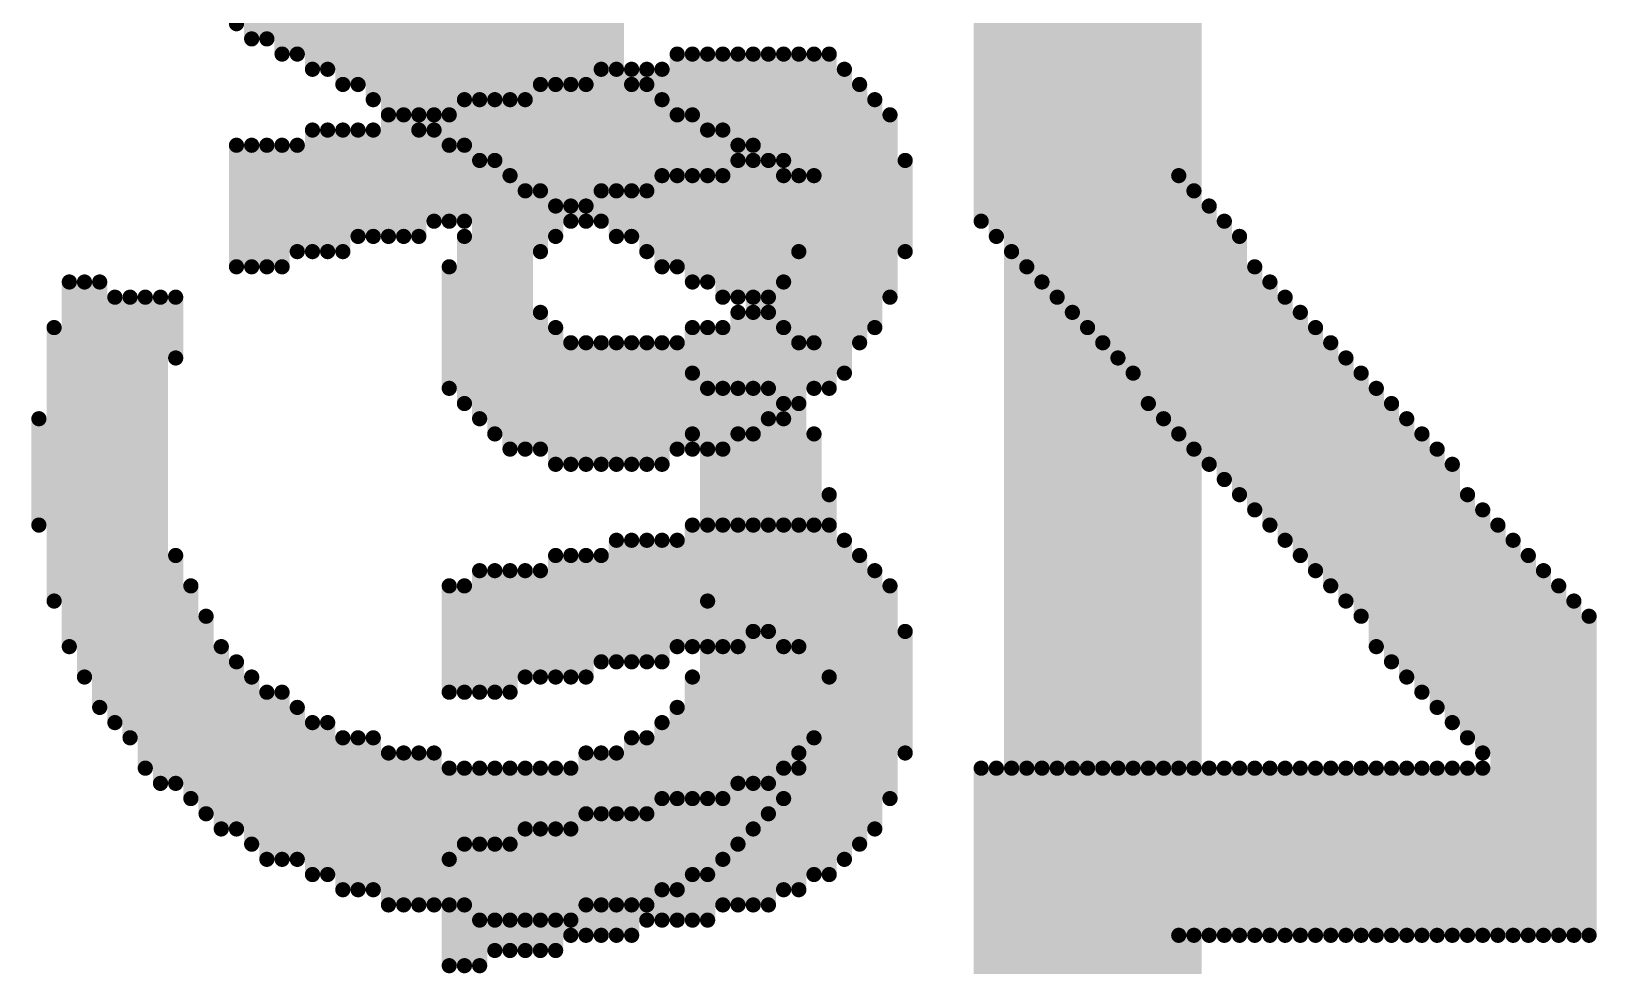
# Model space of a CAD drawing. Header units: millimetres. Extents: x 1.01 to 3.59, y 0.05 to 3.22.
# Drawn here: x 1.4645 to 1.5675, y 2.842 to 2.9035 of the extents above; entities that cross this region are included whole.
import ezdxf

# ---------------------------------------------------------------- set-up
doc = ezdxf.new("R2010")
doc.units = ezdxf.units.MM
doc.header["$MEASUREMENT"] = 0
doc.layers.add('BottomOverlay', color=54, linetype='Continuous')
doc.layers.add('TopOverlay', color=2, linetype='Continuous')

# ---------------------------------------------------------------- blocks, each defined once
blk = doc.blocks.new('CAN____LOGO_____B_111')
at = {"layer": 'TopOverlay', "const_width": 0.001}
for points in [[(-0.07, 0.077), (-0.063, 0.077)], [(-0.075, 0.076), (-0.057, 0.076)], [(-0.078, 0.075), (-0.054, 0.075)], [(-0.08, 0.074), (-0.054, 0.074)], [(-0.082, 0.073), (-0.054, 0.073)], [(-0.083, 0.072), (-0.055, 0.072)], [(-0.084, 0.071), (-0.055, 0.071)], [(-0.086, 0.07), (-0.055, 0.07)], [(-0.087, 0.069), (-0.055, 0.069)], [(-0.087, 0.068), (-0.072, 0.068)], [(-0.059, 0.068), (-0.055, 0.068)], [(-0.088, 0.067), (-0.074, 0.067)], [(-0.089, 0.066), (-0.076, 0.066)], [(-0.09, 0.065), (-0.078, 0.065)], [(-0.09, 0.064), (-0.079, 0.064)], [(-0.037, 0.064), (-0.019, 0.064)], [(-0.091, 0.063), (-0.08, 0.063)], [(-0.038, 0.063), (-0.019, 0.063)], [(-0.092, 0.062), (-0.081, 0.062)], [(-0.038, 0.062), (-0.018, 0.062)], [(-0.092, 0.061), (-0.081, 0.061)], [(-0.039, 0.061), (-0.029, 0.061)], [(-0.092, 0.06), (-0.082, 0.06)], [(-0.039, 0.06), (-0.029, 0.06)], [(-0.093, 0.059), (-0.083, 0.059)], [(-0.04, 0.059), (-0.03, 0.059)], [(-0.093, 0.058), (-0.083, 0.058)], [(-0.04, 0.058), (-0.03, 0.058)], [(-0.094, 0.057), (-0.084, 0.057)], [(-0.041, 0.057), (-0.031, 0.057)], [(-0.094, 0.056), (-0.084, 0.056)], [(-0.041, 0.056), (-0.031, 0.056)], [(-0.094, 0.055), (-0.084, 0.055)], [(-0.042, 0.055), (-0.032, 0.055)], [(-0.095, 0.054), (-0.085, 0.054)], [(-0.043, 0.054), (-0.032, 0.054)], [(-0.095, 0.053), (-0.085, 0.053)], [(-0.043, 0.053), (-0.033, 0.053)], [(-0.095, 0.052), (-0.085, 0.052)], [(-0.095, 0.051), (-0.085, 0.051)], [(-0.044, 0.052), (-0.033, 0.052)], [(-0.044, 0.051), (-0.034, 0.051)], [(-0.095, 0.05), (-0.086, 0.05)], [(-0.045, 0.05), (-0.034, 0.05)], [(-0.095, 0.049), (-0.086, 0.049)], [(-0.045, 0.049), (-0.035, 0.049)], [(-0.096, 0.048), (-0.086, 0.048)], [(-0.046, 0.048), (-0.035, 0.048)], [(-0.096, 0.047), (-0.086, 0.047)], [(-0.046, 0.047), (-0.036, 0.047)], [(-0.096, 0.046), (-0.086, 0.046)], [(-0.047, 0.046), (-0.015, 0.046)], [(-0.096, 0.045), (-0.086, 0.045)], [(-0.048, 0.045), (-0.015, 0.045)], [(-0.096, 0.044), (-0.086, 0.044)], [(-0.048, 0.044), (-0.015, 0.044)], [(-0.096, 0.043), (-0.086, 0.043)], [(-0.049, 0.043), (-0.015, 0.043)], [(-0.096, 0.042), (-0.086, 0.042)], [(-0.049, 0.042), (-0.014, 0.042)], [(-0.095, 0.041), (-0.085, 0.041)], [(-0.05, 0.041), (-0.014, 0.041)], [(-0.095, 0.04), (-0.085, 0.04)], [(-0.05, 0.04), (-0.014, 0.04)], [(-0.095, 0.039), (-0.085, 0.039)], [(-0.051, 0.039), (-0.014, 0.039)], [(-0.095, 0.038), (-0.084, 0.038)], [(-0.051, 0.038), (-0.041, 0.038)], [(-0.095, 0.037), (-0.084, 0.037)], [(-0.052, 0.037), (-0.041, 0.037)], [(-0.094, 0.036), (-0.083, 0.036)], [(-0.053, 0.036), (-0.042, 0.036)], [(-0.094, 0.035), (-0.082, 0.035)], [(-0.053, 0.035), (-0.043, 0.035)], [(-0.093, 0.034), (-0.08, 0.034)], [(-0.064, 0.034), (-0.06, 0.034)], [(-0.054, 0.034), (-0.043, 0.034)], [(-0.093, 0.033), (-0.075, 0.033)], [(-0.07, 0.033), (-0.061, 0.033)], [(-0.054, 0.033), (-0.044, 0.033)], [(-0.092, 0.032), (-0.061, 0.032)], [(-0.055, 0.032), (-0.044, 0.032)], [(-0.091, 0.031), (-0.061, 0.031)], [(-0.055, 0.031), (-0.045, 0.031)], [(-0.09, 0.03), (-0.061, 0.03)], [(-0.056, 0.03), (-0.045, 0.03)], [(-0.089, 0.029), (-0.061, 0.029)], [(-0.056, 0.029), (-0.046, 0.029)], [(-0.088, 0.028), (-0.062, 0.028)], [(-0.057, 0.028), (-0.046, 0.028)], [(-0.086, 0.027), (-0.062, 0.027)], [(-0.058, 0.027), (-0.047, 0.027)], [(-0.084, 0.026), (-0.064, 0.026)], [(-0.058, 0.026), (-0.047, 0.026)], [(-0.08, 0.025), (-0.068, 0.025)], [(-0.149, 0.015), (-0.086, 0.015)], [(-0.05, 0.015), (0.196, 0.015)], [(-0.149, 0.014), (-0.086, 0.014)], [(-0.051, 0.014), (0.197, 0.014)], [(-0.149, 0.013), (-0.086, 0.013)], [(-0.052, 0.013), (0.199, 0.013)], [(-0.149, 0.012), (-0.086, 0.012)], [(-0.053, 0.012), (0.201, 0.012)], [(-0.149, 0.011), (-0.086, 0.011)], [(-0.054, 0.011), (0.203, 0.011)], [(-0.149, 0.01), (-0.086, 0.01)], [(-0.055, 0.01), (0.204, 0.01)], [(-0.149, 0.009), (-0.086, 0.009)], [(-0.056, 0.009), (0.203, 0.009)], [(-0.149, 0.008), (-0.086, 0.008)], [(-0.057, 0.008), (0.201, 0.008)], [(-0.149, 0.007), (-0.086, 0.007)], [(-0.058, 0.007), (0.2, 0.007)], [(-0.149, 0.006), (-0.086, 0.006)], [(-0.059, 0.006), (0.198, 0.006)], [(-0.149, 0.005), (-0.086, 0.005)], [(-0.06, 0.005), (0.196, 0.005)], [(-0.149, 0.004), (-0.086, 0.004)], [(-0.062, 0.004), (0.194, 0.004)], [(-0.149, 0.003), (-0.086, 0.003)], [(-0.063, 0.003), (0.193, 0.003)], [(-0.097, 0.002), (-0.086, 0.002)], [(-0.064, 0.002), (-0.047, 0.002)], [(-0.097, 0.001), (-0.086, 0.001)], [(-0.065, 0.001), (-0.048, 0.001)], [(-0.097, 0), (-0.086, 0)], [(-0.066, 0), (-0.049, 0)], [(-0.097, -0.001), (-0.086, -0.001)], [(-0.067, -0.001), (-0.05, -0.001)], [(-0.097, -0.002), (-0.086, -0.002)], [(-0.068, -0.002), (-0.051, -0.002)], [(-0.097, -0.003), (-0.086, -0.003)], [(-0.069, -0.003), (-0.053, -0.003)], [(-0.097, -0.004), (-0.086, -0.004)], [(-0.07, -0.004), (-0.054, -0.004)], [(-0.097, -0.005), (-0.086, -0.005)], [(-0.071, -0.005), (-0.055, -0.005)], [(-0.097, -0.006), (-0.086, -0.006)], [(-0.072, -0.006), (-0.056, -0.006)], [(-0.097, -0.007), (-0.086, -0.007)], [(-0.073, -0.007), (-0.057, -0.007)], [(-0.097, -0.008), (-0.086, -0.008)], [(-0.074, -0.008), (-0.058, -0.008)], [(-0.097, -0.009), (-0.086, -0.009)], [(-0.075, -0.009), (-0.059, -0.009)], [(-0.097, -0.01), (-0.086, -0.01)], [(-0.076, -0.01), (-0.06, -0.01)], [(-0.097, -0.011), (-0.086, -0.011)], [(-0.078, -0.011), (-0.061, -0.011)], [(-0.097, -0.012), (-0.086, -0.012)], [(-0.079, -0.012), (-0.062, -0.012)], [(-0.097, -0.013), (-0.086, -0.013)], [(-0.08, -0.013), (-0.063, -0.013)], [(-0.097, -0.014), (-0.086, -0.014)], [(-0.081, -0.014), (-0.064, -0.014)], [(-0.097, -0.015), (-0.086, -0.015)], [(-0.082, -0.015), (-0.065, -0.015)], [(-0.097, -0.016), (-0.086, -0.016)], [(-0.083, -0.016), (-0.066, -0.016)], [(-0.097, -0.017), (-0.086, -0.017)], [(-0.097, -0.018), (-0.086, -0.018)], [(-0.085, -0.018), (-0.069, -0.018)], [(-0.084, -0.017), (-0.068, -0.017)], [(-0.097, -0.019), (-0.07, -0.019)], [(-0.097, -0.02), (-0.071, -0.02)], [(-0.097, -0.021), (-0.072, -0.021)], [(-0.097, -0.022), (-0.073, -0.022)], [(-0.097, -0.023), (-0.074, -0.023)], [(-0.097, -0.024), (-0.075, -0.024)], [(-0.097, -0.025), (-0.076, -0.025)]]:
    blk.add_lwpolyline(points, dxfattribs=at)
at = {"layer": 'TopOverlay', "const_width": 0.0005}
for points in [[(-0.07025, 0.077, 1), (-0.06975, 0.077, 1)], [(-0.06325, 0.077, 1), (-0.06275, 0.077, 1)], [(-0.07525, 0.076, 1), (-0.07475, 0.076, 1)], [(-0.05725, 0.076, 1), (-0.05675, 0.076, 1)], [(-0.07825, 0.075, 1), (-0.07775, 0.075, 1)], [(-0.05425, 0.075, 1), (-0.05375, 0.075, 1)], [(-0.08025, 0.074, 1), (-0.07975, 0.074, 1)], [(-0.05425, 0.074, 1), (-0.05375, 0.074, 1)], [(-0.08225, 0.073, 1), (-0.08175, 0.073, 1)], [(-0.05425, 0.073, 1), (-0.05375, 0.073, 1)], [(-0.08325, 0.072, 1), (-0.08275, 0.072, 1)], [(-0.05525, 0.072, 1), (-0.05475, 0.072, 1)], [(-0.08425, 0.071, 1), (-0.08375, 0.071, 1)], [(-0.05525, 0.071, 1), (-0.05475, 0.071, 1)], [(-0.08625, 0.07, 1), (-0.08575, 0.07, 1)], [(-0.05525, 0.07, 1), (-0.05475, 0.07, 1)], [(-0.08725, 0.069, 1), (-0.08675, 0.069, 1)], [(-0.05525, 0.069, 1), (-0.05475, 0.069, 1)], [(-0.08725, 0.068, 1), (-0.08675, 0.068, 1)], [(-0.07225, 0.068, 1), (-0.07175, 0.068, 1)], [(-0.05925, 0.068, 1), (-0.05875, 0.068, 1)], [(-0.05525, 0.068, 1), (-0.05475, 0.068, 1)], [(-0.08825, 0.067, 1), (-0.08775, 0.067, 1)], [(-0.07425, 0.067, 1), (-0.07375, 0.067, 1)], [(-0.08925, 0.066, 1), (-0.08875, 0.066, 1)], [(-0.07625, 0.066, 1), (-0.07575, 0.066, 1)], [(-0.09025, 0.065, 1), (-0.08975, 0.065, 1)], [(-0.07825, 0.065, 1), (-0.07775, 0.065, 1)], [(-0.09025, 0.064, 1), (-0.08975, 0.064, 1)], [(-0.07925, 0.064, 1), (-0.07875, 0.064, 1)], [(-0.03725, 0.064, 1), (-0.03675, 0.064, 1)], [(-0.09125, 0.063, 1), (-0.09075, 0.063, 1)], [(-0.08025, 0.063, 1), (-0.07975, 0.063, 1)], [(-0.03825, 0.063, 1), (-0.03775, 0.063, 1)], [(-0.09225, 0.062, 1), (-0.09175, 0.062, 1)], [(-0.08125, 0.062, 1), (-0.08075, 0.062, 1)], [(-0.03825, 0.062, 1), (-0.03775, 0.062, 1)], [(-0.09225, 0.061, 1), (-0.09175, 0.061, 1)], [(-0.08125, 0.061, 1), (-0.08075, 0.061, 1)], [(-0.03925, 0.061, 1), (-0.03875, 0.061, 1)], [(-0.09225, 0.06, 1), (-0.09175, 0.06, 1)], [(-0.08225, 0.06, 1), (-0.08175, 0.06, 1)], [(-0.03925, 0.06, 1), (-0.03875, 0.06, 1)], [(-0.09325, 0.059, 1), (-0.09275, 0.059, 1)], [(-0.08325, 0.059, 1), (-0.08275, 0.059, 1)], [(-0.04025, 0.059, 1), (-0.03975, 0.059, 1)], [(-0.09325, 0.058, 1), (-0.09275, 0.058, 1)], [(-0.08325, 0.058, 1), (-0.08275, 0.058, 1)], [(-0.04025, 0.058, 1), (-0.03975, 0.058, 1)], [(-0.09425, 0.057, 1), (-0.09375, 0.057, 1)], [(-0.08425, 0.057, 1), (-0.08375, 0.057, 1)], [(-0.04125, 0.057, 1), (-0.04075, 0.057, 1)], [(-0.09425, 0.056, 1), (-0.09375, 0.056, 1)], [(-0.08425, 0.056, 1), (-0.08375, 0.056, 1)], [(-0.04125, 0.056, 1), (-0.04075, 0.056, 1)], [(-0.09425, 0.055, 1), (-0.09375, 0.055, 1)], [(-0.08425, 0.055, 1), (-0.08375, 0.055, 1)], [(-0.04225, 0.055, 1), (-0.04175, 0.055, 1)], [(-0.09525, 0.054, 1), (-0.09475, 0.054, 1)], [(-0.08525, 0.054, 1), (-0.08475, 0.054, 1)], [(-0.04325, 0.054, 1), (-0.04275, 0.054, 1)], [(-0.09525, 0.053, 1), (-0.09475, 0.053, 1)], [(-0.08525, 0.053, 1), (-0.08475, 0.053, 1)], [(-0.04325, 0.053, 1), (-0.04275, 0.053, 1)], [(-0.09525, 0.052, 1), (-0.09475, 0.052, 1)], [(-0.09525, 0.051, 1), (-0.09475, 0.051, 1)], [(-0.08525, 0.052, 1), (-0.08475, 0.052, 1)], [(-0.08525, 0.051, 1), (-0.08475, 0.051, 1)], [(-0.04425, 0.052, 1), (-0.04375, 0.052, 1)], [(-0.04425, 0.051, 1), (-0.04375, 0.051, 1)], [(-0.09525, 0.05, 1), (-0.09475, 0.05, 1)], [(-0.08625, 0.05, 1), (-0.08575, 0.05, 1)], [(-0.04525, 0.05, 1), (-0.04475, 0.05, 1)], [(-0.09525, 0.049, 1), (-0.09475, 0.049, 1)], [(-0.08625, 0.049, 1), (-0.08575, 0.049, 1)], [(-0.04525, 0.049, 1), (-0.04475, 0.049, 1)], [(-0.09625, 0.048, 1), (-0.09575, 0.048, 1)], [(-0.08625, 0.048, 1), (-0.08575, 0.048, 1)], [(-0.04625, 0.048, 1), (-0.04575, 0.048, 1)], [(-0.09625, 0.047, 1), (-0.09575, 0.047, 1)], [(-0.08625, 0.047, 1), (-0.08575, 0.047, 1)], [(-0.04625, 0.047, 1), (-0.04575, 0.047, 1)], [(-0.09625, 0.046, 1), (-0.09575, 0.046, 1)], [(-0.08625, 0.046, 1), (-0.08575, 0.046, 1)], [(-0.04725, 0.046, 1), (-0.04675, 0.046, 1)], [(-0.09625, 0.045, 1), (-0.09575, 0.045, 1)], [(-0.08625, 0.045, 1), (-0.08575, 0.045, 1)], [(-0.04825, 0.045, 1), (-0.04775, 0.045, 1)], [(-0.09625, 0.044, 1), (-0.09575, 0.044, 1)], [(-0.08625, 0.044, 1), (-0.08575, 0.044, 1)], [(-0.04825, 0.044, 1), (-0.04775, 0.044, 1)], [(-0.09625, 0.043, 1), (-0.09575, 0.043, 1)], [(-0.08625, 0.043, 1), (-0.08575, 0.043, 1)], [(-0.04925, 0.043, 1), (-0.04875, 0.043, 1)], [(-0.09625, 0.042, 1), (-0.09575, 0.042, 1)], [(-0.08625, 0.042, 1), (-0.08575, 0.042, 1)], [(-0.04925, 0.042, 1), (-0.04875, 0.042, 1)], [(-0.09525, 0.041, 1), (-0.09475, 0.041, 1)], [(-0.08525, 0.041, 1), (-0.08475, 0.041, 1)], [(-0.05025, 0.041, 1), (-0.04975, 0.041, 1)], [(-0.09525, 0.04, 1), (-0.09475, 0.04, 1)], [(-0.08525, 0.04, 1), (-0.08475, 0.04, 1)], [(-0.05025, 0.04, 1), (-0.04975, 0.04, 1)], [(-0.09525, 0.039, 1), (-0.09475, 0.039, 1)], [(-0.08525, 0.039, 1), (-0.08475, 0.039, 1)], [(-0.05125, 0.039, 1), (-0.05075, 0.039, 1)], [(-0.09525, 0.038, 1), (-0.09475, 0.038, 1)], [(-0.08425, 0.038, 1), (-0.08375, 0.038, 1)], [(-0.05125, 0.038, 1), (-0.05075, 0.038, 1)], [(-0.04125, 0.038, 1), (-0.04075, 0.038, 1)], [(-0.09525, 0.037, 1), (-0.09475, 0.037, 1)], [(-0.08425, 0.037, 1), (-0.08375, 0.037, 1)], [(-0.05225, 0.037, 1), (-0.05175, 0.037, 1)], [(-0.04125, 0.037, 1), (-0.04075, 0.037, 1)], [(-0.09425, 0.036, 1), (-0.09375, 0.036, 1)], [(-0.08325, 0.036, 1), (-0.08275, 0.036, 1)], [(-0.05325, 0.036, 1), (-0.05275, 0.036, 1)], [(-0.04225, 0.036, 1), (-0.04175, 0.036, 1)], [(-0.09425, 0.035, 1), (-0.09375, 0.035, 1)], [(-0.08225, 0.035, 1), (-0.08175, 0.035, 1)], [(-0.05325, 0.035, 1), (-0.05275, 0.035, 1)], [(-0.04325, 0.035, 1), (-0.04275, 0.035, 1)], [(-0.09325, 0.034, 1), (-0.09275, 0.034, 1)], [(-0.08025, 0.034, 1), (-0.07975, 0.034, 1)], [(-0.06425, 0.034, 1), (-0.06375, 0.034, 1)], [(-0.06025, 0.034, 1), (-0.05975, 0.034, 1)], [(-0.05425, 0.034, 1), (-0.05375, 0.034, 1)], [(-0.04325, 0.034, 1), (-0.04275, 0.034, 1)], [(-0.09325, 0.033, 1), (-0.09275, 0.033, 1)], [(-0.07525, 0.033, 1), (-0.07475, 0.033, 1)], [(-0.07025, 0.033, 1), (-0.06975, 0.033, 1)], [(-0.06125, 0.033, 1), (-0.06075, 0.033, 1)], [(-0.05425, 0.033, 1), (-0.05375, 0.033, 1)], [(-0.04425, 0.033, 1), (-0.04375, 0.033, 1)], [(-0.09225, 0.032, 1), (-0.09175, 0.032, 1)], [(-0.06125, 0.032, 1), (-0.06075, 0.032, 1)], [(-0.05525, 0.032, 1), (-0.05475, 0.032, 1)], [(-0.04425, 0.032, 1), (-0.04375, 0.032, 1)], [(-0.09125, 0.031, 1), (-0.09075, 0.031, 1)], [(-0.06125, 0.031, 1), (-0.06075, 0.031, 1)], [(-0.05525, 0.031, 1), (-0.05475, 0.031, 1)], [(-0.04525, 0.031, 1), (-0.04475, 0.031, 1)], [(-0.09025, 0.03, 1), (-0.08975, 0.03, 1)], [(-0.06125, 0.03, 1), (-0.06075, 0.03, 1)], [(-0.05625, 0.03, 1), (-0.05575, 0.03, 1)], [(-0.04525, 0.03, 1), (-0.04475, 0.03, 1)], [(-0.08925, 0.029, 1), (-0.08875, 0.029, 1)], [(-0.06125, 0.029, 1), (-0.06075, 0.029, 1)], [(-0.05625, 0.029, 1), (-0.05575, 0.029, 1)], [(-0.04625, 0.029, 1), (-0.04575, 0.029, 1)], [(-0.08825, 0.028, 1), (-0.08775, 0.028, 1)], [(-0.06225, 0.028, 1), (-0.06175, 0.028, 1)], [(-0.05725, 0.028, 1), (-0.05675, 0.028, 1)], [(-0.04625, 0.028, 1), (-0.04575, 0.028, 1)], [(-0.08625, 0.027, 1), (-0.08575, 0.027, 1)], [(-0.06225, 0.027, 1), (-0.06175, 0.027, 1)], [(-0.05825, 0.027, 1), (-0.05775, 0.027, 1)], [(-0.04725, 0.027, 1), (-0.04675, 0.027, 1)], [(-0.08425, 0.026, 1), (-0.08375, 0.026, 1)], [(-0.06425, 0.026, 1), (-0.06375, 0.026, 1)], [(-0.05825, 0.026, 1), (-0.05775, 0.026, 1)], [(-0.04725, 0.026, 1), (-0.04675, 0.026, 1)], [(-0.08025, 0.025, 1), (-0.07975, 0.025, 1)], [(-0.06825, 0.025, 1), (-0.06775, 0.025, 1)], [(-0.08625, 0.015, 1), (-0.08575, 0.015, 1)], [(-0.05025, 0.015, 1), (-0.04975, 0.015, 1)], [(-0.08625, 0.014, 1), (-0.08575, 0.014, 1)], [(-0.05125, 0.014, 1), (-0.05075, 0.014, 1)], [(-0.08625, 0.013, 1), (-0.08575, 0.013, 1)], [(-0.05225, 0.013, 1), (-0.05175, 0.013, 1)], [(-0.08625, 0.012, 1), (-0.08575, 0.012, 1)], [(-0.05325, 0.012, 1), (-0.05275, 0.012, 1)], [(-0.08625, 0.011, 1), (-0.08575, 0.011, 1)], [(-0.05425, 0.011, 1), (-0.05375, 0.011, 1)], [(-0.08625, 0.01, 1), (-0.08575, 0.01, 1)], [(-0.05525, 0.01, 1), (-0.05475, 0.01, 1)], [(-0.08625, 0.009, 1), (-0.08575, 0.009, 1)], [(-0.05625, 0.009, 1), (-0.05575, 0.009, 1)], [(-0.08625, 0.008, 1), (-0.08575, 0.008, 1)], [(-0.05725, 0.008, 1), (-0.05675, 0.008, 1)], [(-0.08625, 0.007, 1), (-0.08575, 0.007, 1)], [(-0.05825, 0.007, 1), (-0.05775, 0.007, 1)], [(-0.08625, 0.006, 1), (-0.08575, 0.006, 1)], [(-0.05925, 0.006, 1), (-0.05875, 0.006, 1)], [(-0.08625, 0.005, 1), (-0.08575, 0.005, 1)], [(-0.06025, 0.005, 1), (-0.05975, 0.005, 1)], [(-0.08625, 0.004, 1), (-0.08575, 0.004, 1)], [(-0.06225, 0.004, 1), (-0.06175, 0.004, 1)], [(-0.08625, 0.003, 1), (-0.08575, 0.003, 1)], [(-0.06325, 0.003, 1), (-0.06275, 0.003, 1)], [(-0.09725, 0.002, 1), (-0.09675, 0.002, 1)], [(-0.08625, 0.002, 1), (-0.08575, 0.002, 1)], [(-0.06425, 0.002, 1), (-0.06375, 0.002, 1)], [(-0.04725, 0.002, 1), (-0.04675, 0.002, 1)], [(-0.09725, 0.001, 1), (-0.09675, 0.001, 1)], [(-0.08625, 0.001, 1), (-0.08575, 0.001, 1)], [(-0.06525, 0.001, 1), (-0.06475, 0.001, 1)], [(-0.04825, 0.001, 1), (-0.04775, 0.001, 1)], [(-0.09725, 0, 1), (-0.09675, 0, 1)], [(-0.08625, 0, 1), (-0.08575, 0, 1)], [(-0.06625, 0, 1), (-0.06575, 0, 1)], [(-0.04925, 0, 1), (-0.04875, 0, 1)], [(-0.09725, -0.001, 1), (-0.09675, -0.001, 1)], [(-0.08625, -0.001, 1), (-0.08575, -0.001, 1)], [(-0.06725, -0.001, 1), (-0.06675, -0.001, 1)], [(-0.05025, -0.001, 1), (-0.04975, -0.001, 1)], [(-0.09725, -0.002, 1), (-0.09675, -0.002, 1)], [(-0.08625, -0.002, 1), (-0.08575, -0.002, 1)], [(-0.06825, -0.002, 1), (-0.06775, -0.002, 1)], [(-0.05125, -0.002, 1), (-0.05075, -0.002, 1)], [(-0.09725, -0.003, 1), (-0.09675, -0.003, 1)], [(-0.08625, -0.003, 1), (-0.08575, -0.003, 1)], [(-0.06925, -0.003, 1), (-0.06875, -0.003, 1)], [(-0.05325, -0.003, 1), (-0.05275, -0.003, 1)], [(-0.09725, -0.004, 1), (-0.09675, -0.004, 1)], [(-0.08625, -0.004, 1), (-0.08575, -0.004, 1)], [(-0.07025, -0.004, 1), (-0.06975, -0.004, 1)], [(-0.05425, -0.004, 1), (-0.05375, -0.004, 1)], [(-0.09725, -0.005, 1), (-0.09675, -0.005, 1)], [(-0.08625, -0.005, 1), (-0.08575, -0.005, 1)], [(-0.07125, -0.005, 1), (-0.07075, -0.005, 1)], [(-0.05525, -0.005, 1), (-0.05475, -0.005, 1)], [(-0.09725, -0.006, 1), (-0.09675, -0.006, 1)], [(-0.08625, -0.006, 1), (-0.08575, -0.006, 1)], [(-0.07225, -0.006, 1), (-0.07175, -0.006, 1)], [(-0.05625, -0.006, 1), (-0.05575, -0.006, 1)], [(-0.09725, -0.007, 1), (-0.09675, -0.007, 1)], [(-0.08625, -0.007, 1), (-0.08575, -0.007, 1)], [(-0.07325, -0.007, 1), (-0.07275, -0.007, 1)], [(-0.05725, -0.007, 1), (-0.05675, -0.007, 1)], [(-0.09725, -0.008, 1), (-0.09675, -0.008, 1)], [(-0.08625, -0.008, 1), (-0.08575, -0.008, 1)], [(-0.07425, -0.008, 1), (-0.07375, -0.008, 1)], [(-0.05825, -0.008, 1), (-0.05775, -0.008, 1)], [(-0.09725, -0.009, 1), (-0.09675, -0.009, 1)], [(-0.08625, -0.009, 1), (-0.08575, -0.009, 1)], [(-0.07525, -0.009, 1), (-0.07475, -0.009, 1)], [(-0.05925, -0.009, 1), (-0.05875, -0.009, 1)], [(-0.09725, -0.01, 1), (-0.09675, -0.01, 1)], [(-0.08625, -0.01, 1), (-0.08575, -0.01, 1)], [(-0.07625, -0.01, 1), (-0.07575, -0.01, 1)], [(-0.06025, -0.01, 1), (-0.05975, -0.01, 1)], [(-0.09725, -0.011, 1), (-0.09675, -0.011, 1)], [(-0.08625, -0.011, 1), (-0.08575, -0.011, 1)], [(-0.07825, -0.011, 1), (-0.07775, -0.011, 1)], [(-0.06125, -0.011, 1), (-0.06075, -0.011, 1)], [(-0.09725, -0.012, 1), (-0.09675, -0.012, 1)], [(-0.08625, -0.012, 1), (-0.08575, -0.012, 1)], [(-0.07925, -0.012, 1), (-0.07875, -0.012, 1)], [(-0.06225, -0.012, 1), (-0.06175, -0.012, 1)], [(-0.09725, -0.013, 1), (-0.09675, -0.013, 1)], [(-0.08625, -0.013, 1), (-0.08575, -0.013, 1)], [(-0.08025, -0.013, 1), (-0.07975, -0.013, 1)], [(-0.06325, -0.013, 1), (-0.06275, -0.013, 1)], [(-0.09725, -0.014, 1), (-0.09675, -0.014, 1)], [(-0.08625, -0.014, 1), (-0.08575, -0.014, 1)], [(-0.08125, -0.014, 1), (-0.08075, -0.014, 1)], [(-0.06425, -0.014, 1), (-0.06375, -0.014, 1)], [(-0.09725, -0.015, 1), (-0.09675, -0.015, 1)], [(-0.08625, -0.015, 1), (-0.08575, -0.015, 1)], [(-0.08225, -0.015, 1), (-0.08175, -0.015, 1)], [(-0.06525, -0.015, 1), (-0.06475, -0.015, 1)], [(-0.09725, -0.016, 1), (-0.09675, -0.016, 1)], [(-0.08625, -0.016, 1), (-0.08575, -0.016, 1)], [(-0.08325, -0.016, 1), (-0.08275, -0.016, 1)], [(-0.06625, -0.016, 1), (-0.06575, -0.016, 1)], [(-0.09725, -0.017, 1), (-0.09675, -0.017, 1)], [(-0.09725, -0.018, 1), (-0.09675, -0.018, 1)], [(-0.08625, -0.017, 1), (-0.08575, -0.017, 1)], [(-0.08625, -0.018, 1), (-0.08575, -0.018, 1)], [(-0.08525, -0.018, 1), (-0.08475, -0.018, 1)], [(-0.08425, -0.017, 1), (-0.08375, -0.017, 1)], [(-0.06925, -0.018, 1), (-0.06875, -0.018, 1)], [(-0.06825, -0.017, 1), (-0.06775, -0.017, 1)], [(-0.09725, -0.019, 1), (-0.09675, -0.019, 1)], [(-0.07025, -0.019, 1), (-0.06975, -0.019, 1)], [(-0.09725, -0.02, 1), (-0.09675, -0.02, 1)], [(-0.07125, -0.02, 1), (-0.07075, -0.02, 1)], [(-0.09725, -0.021, 1), (-0.09675, -0.021, 1)], [(-0.07225, -0.021, 1), (-0.07175, -0.021, 1)], [(-0.09725, -0.022, 1), (-0.09675, -0.022, 1)], [(-0.07325, -0.022, 1), (-0.07275, -0.022, 1)], [(-0.09725, -0.023, 1), (-0.09675, -0.023, 1)], [(-0.07425, -0.023, 1), (-0.07375, -0.023, 1)], [(-0.09725, -0.024, 1), (-0.09675, -0.024, 1)], [(-0.07525, -0.024, 1), (-0.07475, -0.024, 1)], [(-0.09725, -0.025, 1), (-0.09675, -0.025, 1)], [(-0.07625, -0.025, 1), (-0.07575, -0.025, 1)]]:
    blk.add_lwpolyline(points, format="xyb", close=True, dxfattribs=at)
blk = doc.blocks.new('CAN____LOGO____________B_164')
at = {"layer": 'BottomOverlay', "const_width": 0.001}
for points in [[(-0.051, 0.077), (-0.043, 0.077)], [(-0.051, 0.076), (-0.043, 0.076)], [(-0.051, 0.075), (-0.043, 0.075)], [(-0.051, 0.074), (-0.043, 0.074)], [(-0.05, 0.073), (-0.043, 0.073)], [(-0.05, 0.072), (-0.042, 0.072)], [(-0.05, 0.071), (-0.042, 0.071)], [(-0.05, 0.07), (-0.042, 0.07)], [(-0.049, 0.069), (-0.042, 0.069)], [(-0.049, 0.068), (-0.042, 0.068)], [(-0.049, 0.067), (-0.041, 0.067)], [(-0.049, 0.066), (-0.041, 0.066)], [(-0.049, 0.065), (-0.041, 0.065)], [(-0.048, 0.064), (-0.041, 0.064)], [(-0.097, 0.063), (-0.09, 0.063)], [(-0.079, 0.063), (-0.072, 0.063)], [(-0.059, 0.063), (-0.051, 0.063)], [(-0.048, 0.063), (-0.041, 0.063)], [(-0.097, 0.062), (-0.089, 0.062)], [(-0.079, 0.062), (-0.072, 0.062)], [(-0.06, 0.062), (-0.049, 0.062)], [(-0.048, 0.062), (-0.04, 0.062)], [(-0.097, 0.061), (-0.089, 0.061)], [(-0.079, 0.061), (-0.071, 0.061)], [(-0.061, 0.061), (-0.04, 0.061)], [(-0.096, 0.06), (-0.089, 0.06)], [(-0.079, 0.06), (-0.071, 0.06)], [(-0.062, 0.06), (-0.04, 0.06)], [(-0.096, 0.059), (-0.089, 0.059)], [(-0.079, 0.059), (-0.071, 0.059)], [(-0.063, 0.059), (-0.04, 0.059)], [(-0.096, 0.058), (-0.088, 0.058)], [(-0.078, 0.058), (-0.071, 0.058)], [(-0.063, 0.058), (-0.04, 0.058)], [(-0.096, 0.057), (-0.088, 0.057)], [(-0.078, 0.057), (-0.071, 0.057)], [(-0.063, 0.057), (-0.054, 0.057)], [(-0.05, 0.057), (-0.039, 0.057)], [(-0.096, 0.056), (-0.088, 0.056)], [(-0.078, 0.056), (-0.07, 0.056)], [(-0.064, 0.056), (-0.055, 0.056)], [(-0.049, 0.056), (-0.039, 0.056)], [(-0.095, 0.055), (-0.088, 0.055)], [(-0.078, 0.055), (-0.07, 0.055)], [(-0.064, 0.055), (-0.056, 0.055)], [(-0.048, 0.055), (-0.039, 0.055)], [(-0.095, 0.054), (-0.087, 0.054)], [(-0.078, 0.054), (-0.07, 0.054)], [(-0.064, 0.054), (-0.056, 0.054)], [(-0.047, 0.054), (-0.039, 0.054)], [(-0.095, 0.053), (-0.087, 0.053)], [(-0.077, 0.053), (-0.07, 0.053)], [(-0.064, 0.053), (-0.056, 0.053)], [(-0.046, 0.053), (-0.038, 0.053)], [(-0.095, 0.052), (-0.087, 0.052)], [(-0.095, 0.051), (-0.087, 0.051)], [(-0.077, 0.052), (-0.069, 0.052)], [(-0.077, 0.051), (-0.069, 0.051)], [(-0.064, 0.052), (-0.056, 0.052)], [(-0.064, 0.051), (-0.056, 0.051)], [(-0.046, 0.052), (-0.038, 0.052)], [(-0.046, 0.051), (-0.038, 0.051)], [(-0.094, 0.05), (-0.087, 0.05)], [(-0.077, 0.05), (-0.069, 0.05)], [(-0.064, 0.05), (-0.056, 0.05)], [(-0.046, 0.05), (-0.038, 0.05)], [(-0.094, 0.049), (-0.086, 0.049)], [(-0.077, 0.049), (-0.069, 0.049)], [(-0.064, 0.049), (-0.056, 0.049)], [(-0.045, 0.049), (-0.038, 0.049)], [(-0.094, 0.048), (-0.086, 0.048)], [(-0.076, 0.048), (-0.069, 0.048)], [(-0.063, 0.048), (-0.056, 0.048)], [(-0.045, 0.048), (-0.037, 0.048)], [(-0.094, 0.047), (-0.086, 0.047)], [(-0.076, 0.047), (-0.068, 0.047)], [(-0.063, 0.047), (-0.055, 0.047)], [(-0.045, 0.047), (-0.037, 0.047)], [(-0.094, 0.046), (-0.086, 0.046)], [(-0.076, 0.046), (-0.068, 0.046)], [(-0.063, 0.046), (-0.055, 0.046)], [(-0.045, 0.046), (-0.037, 0.046)], [(-0.093, 0.045), (-0.086, 0.045)], [(-0.076, 0.045), (-0.068, 0.045)], [(-0.063, 0.045), (-0.055, 0.045)], [(-0.045, 0.045), (-0.037, 0.045)], [(-0.093, 0.044), (-0.085, 0.044)], [(-0.076, 0.044), (-0.068, 0.044)], [(-0.062, 0.044), (-0.054, 0.044)], [(-0.044, 0.044), (-0.037, 0.044)], [(-0.093, 0.043), (-0.085, 0.043)], [(-0.075, 0.043), (-0.068, 0.043)], [(-0.062, 0.043), (-0.053, 0.043)], [(-0.044, 0.043), (-0.037, 0.043)], [(-0.093, 0.042), (-0.085, 0.042)], [(-0.075, 0.042), (-0.068, 0.042)], [(-0.061, 0.042), (-0.053, 0.042)], [(-0.044, 0.042), (-0.037, 0.042)], [(-0.092, 0.041), (-0.084, 0.041)], [(-0.076, 0.041), (-0.068, 0.041)], [(-0.061, 0.041), (-0.052, 0.041)], [(-0.045, 0.041), (-0.037, 0.041)], [(-0.092, 0.04), (-0.083, 0.04)], [(-0.076, 0.04), (-0.068, 0.04)], [(-0.06, 0.04), (-0.05, 0.04)], [(-0.045, 0.04), (-0.037, 0.04)], [(-0.091, 0.039), (-0.068, 0.039)], [(-0.059, 0.039), (-0.037, 0.039)], [(-0.091, 0.038), (-0.068, 0.038)], [(-0.059, 0.038), (-0.037, 0.038)], [(-0.09, 0.037), (-0.069, 0.037)], [(-0.058, 0.037), (-0.038, 0.037)], [(-0.089, 0.036), (-0.07, 0.036)], [(-0.056, 0.036), (-0.039, 0.036)], [(-0.088, 0.035), (-0.071, 0.035)], [(-0.055, 0.035), (-0.04, 0.035)], [(-0.086, 0.034), (-0.072, 0.034)], [(-0.053, 0.034), (-0.041, 0.034)], [(-0.083, 0.033), (-0.075, 0.033)], [(-0.05, 0.033), (-0.044, 0.033)], [(-0.18, 0.026), (0.066, 0.026)], [(-0.181, 0.025), (0.067, 0.025)], [(-0.183, 0.024), (0.068, 0.024)], [(-0.185, 0.023), (0.069, 0.023)], [(-0.187, 0.022), (0.07, 0.022)], [(-0.188, 0.021), (0.071, 0.021)], [(-0.187, 0.02), (0.072, 0.02)], [(-0.185, 0.019), (0.073, 0.019)], [(-0.184, 0.018), (0.074, 0.018)], [(-0.182, 0.017), (0.075, 0.017)], [(-0.18, 0.016), (0.076, 0.016)], [(-0.178, 0.015), (0.078, 0.015)], [(-0.177, 0.014), (0.079, 0.014)]]:
    blk.add_lwpolyline(points, dxfattribs=at)
at = {"layer": 'BottomOverlay', "const_width": 0.0005}
for points in [[(-0.05125, 0.077, 1), (-0.05075, 0.077, 1)], [(-0.04325, 0.077, 1), (-0.04275, 0.077, 1)], [(-0.05125, 0.076, 1), (-0.05075, 0.076, 1)], [(-0.04325, 0.076, 1), (-0.04275, 0.076, 1)], [(-0.05125, 0.075, 1), (-0.05075, 0.075, 1)], [(-0.04325, 0.075, 1), (-0.04275, 0.075, 1)], [(-0.05125, 0.074, 1), (-0.05075, 0.074, 1)], [(-0.04325, 0.074, 1), (-0.04275, 0.074, 1)], [(-0.05025, 0.073, 1), (-0.04975, 0.073, 1)], [(-0.04325, 0.073, 1), (-0.04275, 0.073, 1)], [(-0.05025, 0.072, 1), (-0.04975, 0.072, 1)], [(-0.04225, 0.072, 1), (-0.04175, 0.072, 1)], [(-0.05025, 0.071, 1), (-0.04975, 0.071, 1)], [(-0.04225, 0.071, 1), (-0.04175, 0.071, 1)], [(-0.05025, 0.07, 1), (-0.04975, 0.07, 1)], [(-0.04225, 0.07, 1), (-0.04175, 0.07, 1)], [(-0.04925, 0.069, 1), (-0.04875, 0.069, 1)], [(-0.04225, 0.069, 1), (-0.04175, 0.069, 1)], [(-0.04925, 0.068, 1), (-0.04875, 0.068, 1)], [(-0.04225, 0.068, 1), (-0.04175, 0.068, 1)], [(-0.04925, 0.067, 1), (-0.04875, 0.067, 1)], [(-0.04125, 0.067, 1), (-0.04075, 0.067, 1)], [(-0.04925, 0.066, 1), (-0.04875, 0.066, 1)], [(-0.04125, 0.066, 1), (-0.04075, 0.066, 1)], [(-0.04925, 0.065, 1), (-0.04875, 0.065, 1)], [(-0.04125, 0.065, 1), (-0.04075, 0.065, 1)], [(-0.04825, 0.064, 1), (-0.04775, 0.064, 1)], [(-0.04125, 0.064, 1), (-0.04075, 0.064, 1)], [(-0.09725, 0.063, 1), (-0.09675, 0.063, 1)], [(-0.09025, 0.063, 1), (-0.08975, 0.063, 1)], [(-0.07925, 0.063, 1), (-0.07875, 0.063, 1)], [(-0.07225, 0.063, 1), (-0.07175, 0.063, 1)], [(-0.05925, 0.063, 1), (-0.05875, 0.063, 1)], [(-0.05125, 0.063, 1), (-0.05075, 0.063, 1)], [(-0.04825, 0.063, 1), (-0.04775, 0.063, 1)], [(-0.04125, 0.063, 1), (-0.04075, 0.063, 1)], [(-0.09725, 0.062, 1), (-0.09675, 0.062, 1)], [(-0.08925, 0.062, 1), (-0.08875, 0.062, 1)], [(-0.07925, 0.062, 1), (-0.07875, 0.062, 1)], [(-0.07225, 0.062, 1), (-0.07175, 0.062, 1)], [(-0.06025, 0.062, 1), (-0.05975, 0.062, 1)], [(-0.04925, 0.062, 1), (-0.04875, 0.062, 1)], [(-0.04825, 0.062, 1), (-0.04775, 0.062, 1)], [(-0.04025, 0.062, 1), (-0.03975, 0.062, 1)], [(-0.09725, 0.061, 1), (-0.09675, 0.061, 1)], [(-0.08925, 0.061, 1), (-0.08875, 0.061, 1)], [(-0.07925, 0.061, 1), (-0.07875, 0.061, 1)], [(-0.07125, 0.061, 1), (-0.07075, 0.061, 1)], [(-0.06125, 0.061, 1), (-0.06075, 0.061, 1)], [(-0.04025, 0.061, 1), (-0.03975, 0.061, 1)], [(-0.09625, 0.06, 1), (-0.09575, 0.06, 1)], [(-0.08925, 0.06, 1), (-0.08875, 0.06, 1)], [(-0.07925, 0.06, 1), (-0.07875, 0.06, 1)], [(-0.07125, 0.06, 1), (-0.07075, 0.06, 1)], [(-0.06225, 0.06, 1), (-0.06175, 0.06, 1)], [(-0.04025, 0.06, 1), (-0.03975, 0.06, 1)], [(-0.09625, 0.059, 1), (-0.09575, 0.059, 1)], [(-0.08925, 0.059, 1), (-0.08875, 0.059, 1)], [(-0.07925, 0.059, 1), (-0.07875, 0.059, 1)], [(-0.07125, 0.059, 1), (-0.07075, 0.059, 1)], [(-0.06325, 0.059, 1), (-0.06275, 0.059, 1)], [(-0.04025, 0.059, 1), (-0.03975, 0.059, 1)], [(-0.09625, 0.058, 1), (-0.09575, 0.058, 1)], [(-0.08825, 0.058, 1), (-0.08775, 0.058, 1)], [(-0.07825, 0.058, 1), (-0.07775, 0.058, 1)], [(-0.07125, 0.058, 1), (-0.07075, 0.058, 1)], [(-0.06325, 0.058, 1), (-0.06275, 0.058, 1)], [(-0.04025, 0.058, 1), (-0.03975, 0.058, 1)], [(-0.09625, 0.057, 1), (-0.09575, 0.057, 1)], [(-0.08825, 0.057, 1), (-0.08775, 0.057, 1)], [(-0.07825, 0.057, 1), (-0.07775, 0.057, 1)], [(-0.07125, 0.057, 1), (-0.07075, 0.057, 1)], [(-0.06325, 0.057, 1), (-0.06275, 0.057, 1)], [(-0.05425, 0.057, 1), (-0.05375, 0.057, 1)], [(-0.05025, 0.057, 1), (-0.04975, 0.057, 1)], [(-0.03925, 0.057, 1), (-0.03875, 0.057, 1)], [(-0.09625, 0.056, 1), (-0.09575, 0.056, 1)], [(-0.08825, 0.056, 1), (-0.08775, 0.056, 1)], [(-0.07825, 0.056, 1), (-0.07775, 0.056, 1)], [(-0.07025, 0.056, 1), (-0.06975, 0.056, 1)], [(-0.06425, 0.056, 1), (-0.06375, 0.056, 1)], [(-0.05525, 0.056, 1), (-0.05475, 0.056, 1)], [(-0.04925, 0.056, 1), (-0.04875, 0.056, 1)], [(-0.03925, 0.056, 1), (-0.03875, 0.056, 1)], [(-0.09525, 0.055, 1), (-0.09475, 0.055, 1)], [(-0.08825, 0.055, 1), (-0.08775, 0.055, 1)], [(-0.07825, 0.055, 1), (-0.07775, 0.055, 1)], [(-0.07025, 0.055, 1), (-0.06975, 0.055, 1)], [(-0.06425, 0.055, 1), (-0.06375, 0.055, 1)], [(-0.05625, 0.055, 1), (-0.05575, 0.055, 1)], [(-0.04825, 0.055, 1), (-0.04775, 0.055, 1)], [(-0.03925, 0.055, 1), (-0.03875, 0.055, 1)], [(-0.09525, 0.054, 1), (-0.09475, 0.054, 1)], [(-0.08725, 0.054, 1), (-0.08675, 0.054, 1)], [(-0.07825, 0.054, 1), (-0.07775, 0.054, 1)], [(-0.07025, 0.054, 1), (-0.06975, 0.054, 1)], [(-0.06425, 0.054, 1), (-0.06375, 0.054, 1)], [(-0.05625, 0.054, 1), (-0.05575, 0.054, 1)], [(-0.04725, 0.054, 1), (-0.04675, 0.054, 1)], [(-0.03925, 0.054, 1), (-0.03875, 0.054, 1)], [(-0.09525, 0.053, 1), (-0.09475, 0.053, 1)], [(-0.08725, 0.053, 1), (-0.08675, 0.053, 1)], [(-0.07725, 0.053, 1), (-0.07675, 0.053, 1)], [(-0.07025, 0.053, 1), (-0.06975, 0.053, 1)], [(-0.06425, 0.053, 1), (-0.06375, 0.053, 1)], [(-0.05625, 0.053, 1), (-0.05575, 0.053, 1)], [(-0.04625, 0.053, 1), (-0.04575, 0.053, 1)], [(-0.03825, 0.053, 1), (-0.03775, 0.053, 1)], [(-0.09525, 0.052, 1), (-0.09475, 0.052, 1)], [(-0.09525, 0.051, 1), (-0.09475, 0.051, 1)], [(-0.08725, 0.052, 1), (-0.08675, 0.052, 1)], [(-0.08725, 0.051, 1), (-0.08675, 0.051, 1)], [(-0.07725, 0.052, 1), (-0.07675, 0.052, 1)], [(-0.07725, 0.051, 1), (-0.07675, 0.051, 1)], [(-0.06925, 0.052, 1), (-0.06875, 0.052, 1)], [(-0.06925, 0.051, 1), (-0.06875, 0.051, 1)], [(-0.06425, 0.052, 1), (-0.06375, 0.052, 1)], [(-0.06425, 0.051, 1), (-0.06375, 0.051, 1)], [(-0.05625, 0.052, 1), (-0.05575, 0.052, 1)], [(-0.05625, 0.051, 1), (-0.05575, 0.051, 1)], [(-0.04625, 0.052, 1), (-0.04575, 0.052, 1)], [(-0.04625, 0.051, 1), (-0.04575, 0.051, 1)], [(-0.03825, 0.052, 1), (-0.03775, 0.052, 1)], [(-0.03825, 0.051, 1), (-0.03775, 0.051, 1)], [(-0.09425, 0.05, 1), (-0.09375, 0.05, 1)], [(-0.08725, 0.05, 1), (-0.08675, 0.05, 1)], [(-0.07725, 0.05, 1), (-0.07675, 0.05, 1)], [(-0.06925, 0.05, 1), (-0.06875, 0.05, 1)], [(-0.06425, 0.05, 1), (-0.06375, 0.05, 1)], [(-0.05625, 0.05, 1), (-0.05575, 0.05, 1)], [(-0.04625, 0.05, 1), (-0.04575, 0.05, 1)], [(-0.03825, 0.05, 1), (-0.03775, 0.05, 1)], [(-0.09425, 0.049, 1), (-0.09375, 0.049, 1)], [(-0.08625, 0.049, 1), (-0.08575, 0.049, 1)], [(-0.07725, 0.049, 1), (-0.07675, 0.049, 1)], [(-0.06925, 0.049, 1), (-0.06875, 0.049, 1)], [(-0.06425, 0.049, 1), (-0.06375, 0.049, 1)], [(-0.05625, 0.049, 1), (-0.05575, 0.049, 1)], [(-0.04525, 0.049, 1), (-0.04475, 0.049, 1)], [(-0.03825, 0.049, 1), (-0.03775, 0.049, 1)], [(-0.09425, 0.048, 1), (-0.09375, 0.048, 1)], [(-0.08625, 0.048, 1), (-0.08575, 0.048, 1)], [(-0.07625, 0.048, 1), (-0.07575, 0.048, 1)], [(-0.06925, 0.048, 1), (-0.06875, 0.048, 1)], [(-0.06325, 0.048, 1), (-0.06275, 0.048, 1)], [(-0.05625, 0.048, 1), (-0.05575, 0.048, 1)], [(-0.04525, 0.048, 1), (-0.04475, 0.048, 1)], [(-0.03725, 0.048, 1), (-0.03675, 0.048, 1)], [(-0.09425, 0.047, 1), (-0.09375, 0.047, 1)], [(-0.08625, 0.047, 1), (-0.08575, 0.047, 1)], [(-0.07625, 0.047, 1), (-0.07575, 0.047, 1)], [(-0.06825, 0.047, 1), (-0.06775, 0.047, 1)], [(-0.06325, 0.047, 1), (-0.06275, 0.047, 1)], [(-0.05525, 0.047, 1), (-0.05475, 0.047, 1)], [(-0.04525, 0.047, 1), (-0.04475, 0.047, 1)], [(-0.03725, 0.047, 1), (-0.03675, 0.047, 1)], [(-0.09425, 0.046, 1), (-0.09375, 0.046, 1)], [(-0.08625, 0.046, 1), (-0.08575, 0.046, 1)], [(-0.07625, 0.046, 1), (-0.07575, 0.046, 1)], [(-0.06825, 0.046, 1), (-0.06775, 0.046, 1)], [(-0.06325, 0.046, 1), (-0.06275, 0.046, 1)], [(-0.05525, 0.046, 1), (-0.05475, 0.046, 1)], [(-0.04525, 0.046, 1), (-0.04475, 0.046, 1)], [(-0.03725, 0.046, 1), (-0.03675, 0.046, 1)], [(-0.09325, 0.045, 1), (-0.09275, 0.045, 1)], [(-0.08625, 0.045, 1), (-0.08575, 0.045, 1)], [(-0.07625, 0.045, 1), (-0.07575, 0.045, 1)], [(-0.06825, 0.045, 1), (-0.06775, 0.045, 1)], [(-0.06325, 0.045, 1), (-0.06275, 0.045, 1)], [(-0.05525, 0.045, 1), (-0.05475, 0.045, 1)], [(-0.04525, 0.045, 1), (-0.04475, 0.045, 1)], [(-0.03725, 0.045, 1), (-0.03675, 0.045, 1)], [(-0.09325, 0.044, 1), (-0.09275, 0.044, 1)], [(-0.08525, 0.044, 1), (-0.08475, 0.044, 1)], [(-0.07625, 0.044, 1), (-0.07575, 0.044, 1)], [(-0.06825, 0.044, 1), (-0.06775, 0.044, 1)], [(-0.06225, 0.044, 1), (-0.06175, 0.044, 1)], [(-0.05425, 0.044, 1), (-0.05375, 0.044, 1)], [(-0.04425, 0.044, 1), (-0.04375, 0.044, 1)], [(-0.03725, 0.044, 1), (-0.03675, 0.044, 1)], [(-0.09325, 0.043, 1), (-0.09275, 0.043, 1)], [(-0.08525, 0.043, 1), (-0.08475, 0.043, 1)], [(-0.07525, 0.043, 1), (-0.07475, 0.043, 1)], [(-0.06825, 0.043, 1), (-0.06775, 0.043, 1)], [(-0.06225, 0.043, 1), (-0.06175, 0.043, 1)], [(-0.05325, 0.043, 1), (-0.05275, 0.043, 1)], [(-0.04425, 0.043, 1), (-0.04375, 0.043, 1)], [(-0.03725, 0.043, 1), (-0.03675, 0.043, 1)], [(-0.09325, 0.042, 1), (-0.09275, 0.042, 1)], [(-0.08525, 0.042, 1), (-0.08475, 0.042, 1)], [(-0.07525, 0.042, 1), (-0.07475, 0.042, 1)], [(-0.06825, 0.042, 1), (-0.06775, 0.042, 1)], [(-0.06125, 0.042, 1), (-0.06075, 0.042, 1)], [(-0.05325, 0.042, 1), (-0.05275, 0.042, 1)], [(-0.04425, 0.042, 1), (-0.04375, 0.042, 1)], [(-0.03725, 0.042, 1), (-0.03675, 0.042, 1)], [(-0.09225, 0.041, 1), (-0.09175, 0.041, 1)], [(-0.08425, 0.041, 1), (-0.08375, 0.041, 1)], [(-0.07625, 0.041, 1), (-0.07575, 0.041, 1)], [(-0.06825, 0.041, 1), (-0.06775, 0.041, 1)], [(-0.06125, 0.041, 1), (-0.06075, 0.041, 1)], [(-0.05225, 0.041, 1), (-0.05175, 0.041, 1)], [(-0.04525, 0.041, 1), (-0.04475, 0.041, 1)], [(-0.03725, 0.041, 1), (-0.03675, 0.041, 1)], [(-0.09225, 0.04, 1), (-0.09175, 0.04, 1)], [(-0.08325, 0.04, 1), (-0.08275, 0.04, 1)], [(-0.07625, 0.04, 1), (-0.07575, 0.04, 1)], [(-0.06825, 0.04, 1), (-0.06775, 0.04, 1)], [(-0.06025, 0.04, 1), (-0.05975, 0.04, 1)], [(-0.05025, 0.04, 1), (-0.04975, 0.04, 1)], [(-0.04525, 0.04, 1), (-0.04475, 0.04, 1)], [(-0.03725, 0.04, 1), (-0.03675, 0.04, 1)], [(-0.09125, 0.039, 1), (-0.09075, 0.039, 1)], [(-0.06825, 0.039, 1), (-0.06775, 0.039, 1)], [(-0.05925, 0.039, 1), (-0.05875, 0.039, 1)], [(-0.03725, 0.039, 1), (-0.03675, 0.039, 1)], [(-0.09125, 0.038, 1), (-0.09075, 0.038, 1)], [(-0.06825, 0.038, 1), (-0.06775, 0.038, 1)], [(-0.05925, 0.038, 1), (-0.05875, 0.038, 1)], [(-0.03725, 0.038, 1), (-0.03675, 0.038, 1)], [(-0.09025, 0.037, 1), (-0.08975, 0.037, 1)], [(-0.06925, 0.037, 1), (-0.06875, 0.037, 1)], [(-0.05825, 0.037, 1), (-0.05775, 0.037, 1)], [(-0.03825, 0.037, 1), (-0.03775, 0.037, 1)], [(-0.08925, 0.036, 1), (-0.08875, 0.036, 1)], [(-0.07025, 0.036, 1), (-0.06975, 0.036, 1)], [(-0.05625, 0.036, 1), (-0.05575, 0.036, 1)], [(-0.03925, 0.036, 1), (-0.03875, 0.036, 1)], [(-0.08825, 0.035, 1), (-0.08775, 0.035, 1)], [(-0.07125, 0.035, 1), (-0.07075, 0.035, 1)], [(-0.05525, 0.035, 1), (-0.05475, 0.035, 1)], [(-0.04025, 0.035, 1), (-0.03975, 0.035, 1)], [(-0.08625, 0.034, 1), (-0.08575, 0.034, 1)], [(-0.07225, 0.034, 1), (-0.07175, 0.034, 1)], [(-0.05325, 0.034, 1), (-0.05275, 0.034, 1)], [(-0.04125, 0.034, 1), (-0.04075, 0.034, 1)], [(-0.08325, 0.033, 1), (-0.08275, 0.033, 1)], [(-0.07525, 0.033, 1), (-0.07475, 0.033, 1)], [(-0.05025, 0.033, 1), (-0.04975, 0.033, 1)], [(-0.04425, 0.033, 1), (-0.04375, 0.033, 1)]]:
    blk.add_lwpolyline(points, format="xyb", close=True, dxfattribs=at)

msp = doc.modelspace()

# ---------------------------------------------------------------- block references
at = {"rotation": 90}
for name, p in [('CAN____LOGO_____B_111', (1.542, 2.941)), ('CAN____LOGO____________B_164', (1.555, 2.939))]:
    msp.add_blockref(name, p, dxfattribs=at)

doc.saveas('drawing.dxf')
